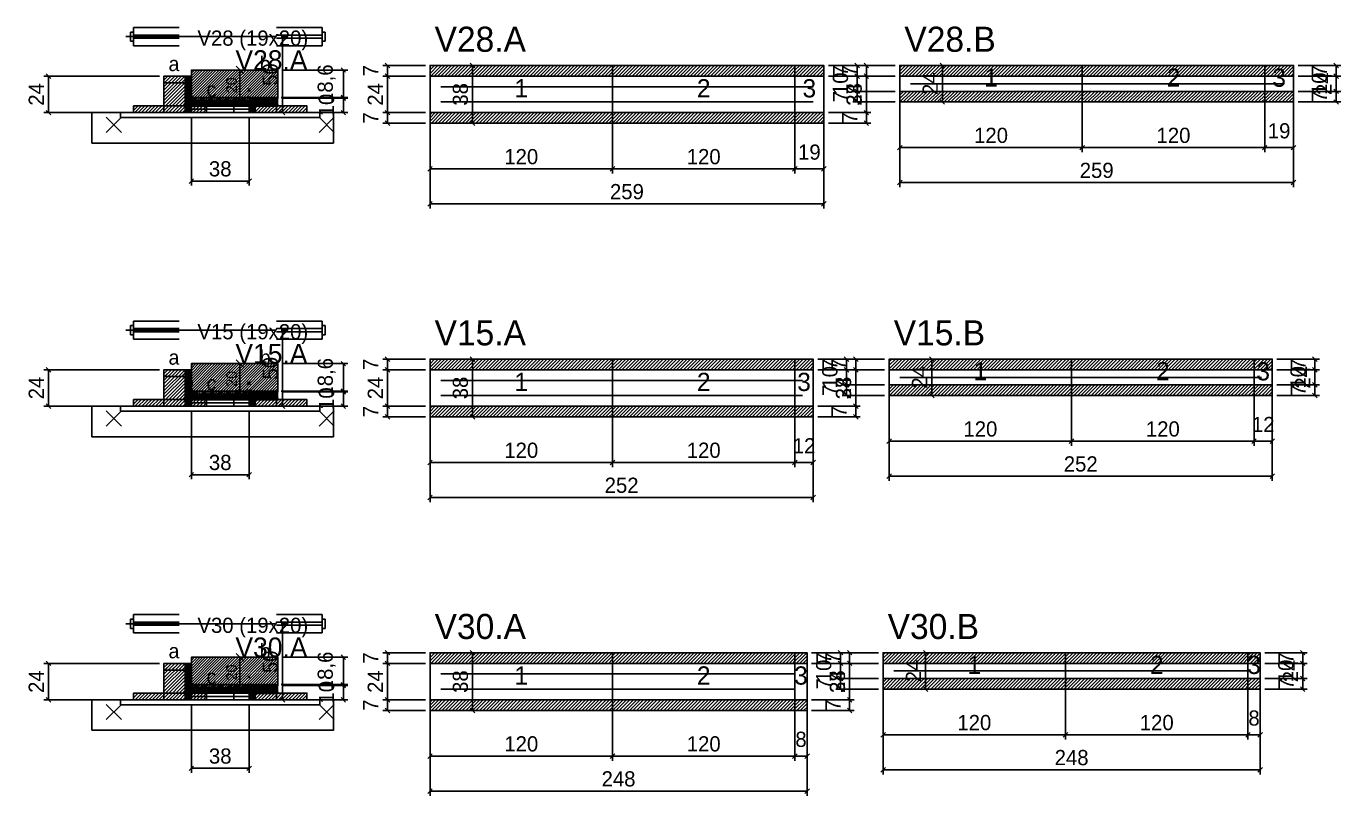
# Model space of a CAD drawing. Extents: x -9000 to 3070, y -7421 to 1250.
# Drawn here: x -69 to 796, y -5877 to -5371 of the extents above; entities that cross this region are included whole.
import ezdxf
from ezdxf.enums import TextEntityAlignment as Align

# ---------------------------------------------------------------- set-up
doc = ezdxf.new("R2010")
doc.units = 0
for name, color, linetype in [('5', 5, 'Continuous'), ('BARRA_ANCORAGEM', 126, 'Continuous'), ('barrote', 126, 'Continuous'), ('CONCRETO', 251, 'Continuous'), ('COTA', 241, 'Continuous'), ('Cota Seção (2x)', 241, 'Continuous'), ('detalhes', 7, 'Continuous'), ('Hachura', 251, 'Continuous'), ('HACHURACONCRETO', 251, 'Continuous'), ('Madeira', 126, 'Continuous'), ('NOMENCLATURA', 7, 'Continuous'), ('Painéis', 200, 'Continuous'), ('presilha', 224, 'Continuous'), ('SARR_2.2x5', 40, 'Continuous'), ('SARR_2.2x7', 40, 'Continuous'), ('SARRAFO_2_2X7', 40, 'Continuous'), ('SCO-___-LAJ', 224, 'Continuous'), ('TENSOR', 224, 'Continuous'), ('Texto Seção', 7, 'Continuous')]:
    doc.layers.add(name, color=color, linetype=linetype)
doc.dimstyles.new('PAINEL', dxfattribs={"dimtxt": 10, "dimasz": 3, "dimexe": 3, "dimexo": 3, "dimgap": 3, "dimtad": 1, "dimblk": 'OBLIQUE', "dimblk1": 'OBLIQUE', "dimcen": 2.5, "dimclrd": 4, "dimclre": 4, "dimclrt": 240, "dimazin": 3, "dimtfac": 1, "dimtmove": 0, "dimatfit": 3})
doc.dimstyles.new('SECAO2X', dxfattribs={"dimtxt": 7, "dimasz": 5, "dimexe": 3, "dimexo": 3, "dimgap": 2, "dimtad": 3, "dimblk": 'OBLIQUE', "dimblk1": 'OBLIQUE', "dimcen": 2.5, "dimclrd": 4, "dimclre": 4, "dimclrt": 1, "dimazin": 3, "dimtfac": 1, "dimtmove": 0, "dimatfit": 3})

# ---------------------------------------------------------------- blocks, each defined once
blk = doc.blocks.new('PAR_ESQ')
for p, q in [((-1, -1), (1, 1)), ((-1, 1), (1, -1))]:
    blk.add_line(p, q)
blk = doc.blocks.new('PAR_FUNDO_ESQ')
for p, q in [((-1, -1), (1, 1)), ((-1, 1), (1, -1))]:
    blk.add_line(p, q)
blk = doc.blocks.new('PAR_FUNDO_DIR')
for p, q in [((-1, -1), (1, 1)), ((-1, 1), (1, -1))]:
    blk.add_line(p, q)
blk = doc.blocks.new('par_int_esq')
for p, q in [((-1, -1), (1, 1)), ((-1, 1), (1, -1))]:
    blk.add_line(p, q)
blk = doc.blocks.new('par_int_dir')
for p, q in [((-1, -1), (1, 1)), ((-1, 1), (1, -1))]:
    blk.add_line(p, q)
blk = doc.blocks.new('_OBLIQUE')
at = {"color": 0, "linetype": 'BYBLOCK'}
blk.add_line((-0.5, -0.5), (0.5, 0.5), dxfattribs=at)

msp = doc.modelspace()

# ---------------------------------------------------------------- hatches: boundary and pattern name
at = {"layer": 'COTA'}
h = msp.add_hatch(dxfattribs=at)
h.set_pattern_fill('ANSI31', scale=0.4)
h.paths.add_polyline_path([(40, -5420), (40, -5400), (97, -5400), (97, -5418.6), (78, -5418.6), (78, -5420)])
h = msp.add_hatch(dxfattribs=at)
h.set_pattern_fill('ANSI31', scale=0.5)
h.paths.add_polyline_path([(197, -5404), (317, -5404), (317, -5397), (197, -5397)])
h = msp.add_hatch(dxfattribs=at)
h.set_pattern_fill('ANSI31', scale=0.5)
h.paths.add_polyline_path([(317, -5404), (437, -5404), (437, -5397), (317, -5397)])
h = msp.add_hatch(dxfattribs=at)
h.set_pattern_fill('ANSI31', scale=0.5)
h.paths.add_polyline_path([(437, -5404), (456, -5404), (456, -5397), (437, -5397)])
h = msp.add_hatch(dxfattribs=at)
h.set_pattern_fill('ANSI31', scale=0.5)
h.paths.add_polyline_path([(506, -5404), (626, -5404), (626, -5397), (506, -5397)])
h = msp.add_hatch(dxfattribs=at)
h.set_pattern_fill('ANSI31', scale=0.5)
h.paths.add_polyline_path([(626, -5404), (746, -5404), (746, -5397), (626, -5397)])
h = msp.add_hatch(dxfattribs=at)
h.set_pattern_fill('ANSI31', scale=0.5)
h.paths.add_polyline_path([(746, -5404), (765, -5404), (765, -5397), (746, -5397)])
h = msp.add_hatch(dxfattribs=at)
h.set_pattern_fill('ANSI31', scale=0.5)
h.paths.add_polyline_path([(506, -5421), (626, -5421), (626, -5414), (506, -5414)])
h = msp.add_hatch(dxfattribs=at)
h.set_pattern_fill('ANSI31', scale=0.5)
h.paths.add_polyline_path([(626, -5421), (746, -5421), (746, -5414), (626, -5414)])
h = msp.add_hatch(dxfattribs=at)
h.set_pattern_fill('ANSI31', scale=0.5)
h.paths.add_polyline_path([(746, -5421), (765, -5421), (765, -5414), (746, -5414)])
h = msp.add_hatch(dxfattribs=at)
h.set_pattern_fill('ANSI31', scale=0.5)
h.paths.add_polyline_path([(197, -5435), (317, -5435), (317, -5428), (197, -5428)])
h = msp.add_hatch(dxfattribs=at)
h.set_pattern_fill('ANSI31', scale=0.5)
h.paths.add_polyline_path([(317, -5435), (437, -5435), (437, -5428), (317, -5428)])
h = msp.add_hatch(dxfattribs=at)
h.set_pattern_fill('ANSI31', scale=0.5)
h.paths.add_polyline_path([(437, -5435), (456, -5435), (456, -5428), (437, -5428)])
h = msp.add_hatch(dxfattribs=at)
h.set_pattern_fill('ANSI31', scale=0.4)
h.paths.add_polyline_path([(40, -5613), (40, -5593), (97, -5593), (97, -5611.6), (78, -5611.6), (78, -5613)])
h = msp.add_hatch(dxfattribs=at)
h.set_pattern_fill('ANSI31', scale=0.5)
h.paths.add_polyline_path([(197, -5597), (317, -5597), (317, -5590), (197, -5590)])
h = msp.add_hatch(dxfattribs=at)
h.set_pattern_fill('ANSI31', scale=0.5)
h.paths.add_polyline_path([(317, -5597), (437, -5597), (437, -5590), (317, -5590)])
h = msp.add_hatch(dxfattribs=at)
h.set_pattern_fill('ANSI31', scale=0.5)
h.paths.add_polyline_path([(437, -5597), (449, -5597), (449, -5590), (437, -5590)])
h = msp.add_hatch(dxfattribs=at)
h.set_pattern_fill('ANSI31', scale=0.5)
h.paths.add_polyline_path([(499, -5597), (619, -5597), (619, -5590), (499, -5590)])
h = msp.add_hatch(dxfattribs=at)
h.set_pattern_fill('ANSI31', scale=0.5)
h.paths.add_polyline_path([(619, -5597), (739, -5597), (739, -5590), (619, -5590)])
h = msp.add_hatch(dxfattribs=at)
h.set_pattern_fill('ANSI31', scale=0.5)
h.paths.add_polyline_path([(739, -5597), (751, -5597), (751, -5590), (739, -5590)])
h = msp.add_hatch(dxfattribs=at)
h.set_pattern_fill('ANSI31', scale=0.5)
h.paths.add_polyline_path([(499, -5614), (619, -5614), (619, -5607), (499, -5607)])
h = msp.add_hatch(dxfattribs=at)
h.set_pattern_fill('ANSI31', scale=0.5)
h.paths.add_polyline_path([(619, -5614), (739, -5614), (739, -5607), (619, -5607)])
h = msp.add_hatch(dxfattribs=at)
h.set_pattern_fill('ANSI31', scale=0.5)
h.paths.add_polyline_path([(739, -5614), (751, -5614), (751, -5607), (739, -5607)])
h = msp.add_hatch(dxfattribs=at)
h.set_pattern_fill('ANSI31', scale=0.5)
h.paths.add_polyline_path([(197, -5628), (317, -5628), (317, -5621), (197, -5621)])
h = msp.add_hatch(dxfattribs=at)
h.set_pattern_fill('ANSI31', scale=0.5)
h.paths.add_polyline_path([(317, -5628), (437, -5628), (437, -5621), (317, -5621)])
h = msp.add_hatch(dxfattribs=at)
h.set_pattern_fill('ANSI31', scale=0.5)
h.paths.add_polyline_path([(437, -5628), (449, -5628), (449, -5621), (437, -5621)])
h = msp.add_hatch(dxfattribs=at)
h.set_pattern_fill('ANSI31', scale=0.5)
h.paths.add_polyline_path([(197, -5790), (317, -5790), (317, -5783), (197, -5783)])
h = msp.add_hatch(dxfattribs=at)
h.set_pattern_fill('ANSI31', scale=0.5)
h.paths.add_polyline_path([(317, -5790), (437, -5790), (437, -5783), (317, -5783)])
h = msp.add_hatch(dxfattribs=at)
h.set_pattern_fill('ANSI31', scale=0.5)
h.paths.add_polyline_path([(437, -5790), (445, -5790), (445, -5783), (437, -5783)])
h = msp.add_hatch(dxfattribs=at)
h.set_pattern_fill('ANSI31', scale=0.5)
h.paths.add_polyline_path([(495, -5790), (615, -5790), (615, -5783), (495, -5783)])
h = msp.add_hatch(dxfattribs=at)
h.set_pattern_fill('ANSI31', scale=0.5)
h.paths.add_polyline_path([(615, -5790), (735, -5790), (735, -5783), (615, -5783)])
h = msp.add_hatch(dxfattribs=at)
h.set_pattern_fill('ANSI31', scale=0.5)
h.paths.add_polyline_path([(735, -5790), (743, -5790), (743, -5783), (735, -5783)])
h = msp.add_hatch(dxfattribs=at)
h.set_pattern_fill('ANSI31', scale=0.4)
h.paths.add_polyline_path([(40, -5806), (40, -5786), (97, -5786), (97, -5804.6), (78, -5804.6), (78, -5806)])
h = msp.add_hatch(dxfattribs=at)
h.set_pattern_fill('ANSI31', scale=0.5)
h.paths.add_polyline_path([(495, -5807), (615, -5807), (615, -5800), (495, -5800)])
h = msp.add_hatch(dxfattribs=at)
h.set_pattern_fill('ANSI31', scale=0.5)
h.paths.add_polyline_path([(615, -5807), (735, -5807), (735, -5800), (615, -5800)])
h = msp.add_hatch(dxfattribs=at)
h.set_pattern_fill('ANSI31', scale=0.5)
h.paths.add_polyline_path([(735, -5807), (743, -5807), (743, -5800), (735, -5800)])
h = msp.add_hatch(dxfattribs=at)
h.set_pattern_fill('ANSI31', scale=0.5)
h.paths.add_polyline_path([(197, -5821), (317, -5821), (317, -5814), (197, -5814)])
h = msp.add_hatch(dxfattribs=at)
h.set_pattern_fill('ANSI31', scale=0.5)
h.paths.add_polyline_path([(317, -5821), (437, -5821), (437, -5814), (317, -5814)])
h = msp.add_hatch(dxfattribs=at)
h.set_pattern_fill('ANSI31', scale=0.5)
h.paths.add_polyline_path([(437, -5821), (445, -5821), (445, -5814), (437, -5814)])
at = {"layer": 'Hachura'}
h = msp.add_hatch(dxfattribs=at)
h.set_pattern_fill('ANSI31', scale=0.5)
h.paths.add_polyline_path([(22, -5428), (36, -5428), (36, -5404), (22, -5404)])
h = msp.add_hatch(dxfattribs=at)
h.set_pattern_fill('ANSI31', scale=0.5)
h.paths.add_polyline_path([(22, -5408.4), (36, -5408.4), (36, -5404), (22, -5404)])
h = msp.add_hatch(dxfattribs=at)
h.set_pattern_fill('SOLID')
h.paths.add_polyline_path([(36, -5428), (40, -5428), (40, -5404), (36, -5404)])
h = msp.add_hatch(dxfattribs=at)
h.set_pattern_fill('SOLID')
h.paths.add_polyline_path([(40, -5423.6), (78, -5423.6), (78, -5420), (40, -5420)])
h = msp.add_hatch(dxfattribs=at)
h.set_pattern_fill('SOLID')
h.paths.add_polyline_path([(78, -5428), (82, -5428), (82, -5418), (78, -5418)])
h = msp.add_hatch(dxfattribs=at)
h.set_pattern_fill('SOLID')
h.paths.add_polyline_path([(78, -5418), (97, -5418), (97, -5424), (78, -5424)])
h = msp.add_hatch(dxfattribs=at)
h.set_pattern_fill('ANSI31', scale=0.5)
h.paths.add_polyline_path([(82, -5428), (96, -5428), (96, -5418), (82, -5418)])
h = msp.add_hatch(dxfattribs=at)
h.set_pattern_fill('ANSI31', scale=0.5)
h.paths.add_polyline_path([(82, -5422.4), (96, -5422.4), (96, -5418), (82, -5418)])
h = msp.add_hatch(dxfattribs=at)
h.set_pattern_fill('ANSI31', scale=0.5)
h.paths.add_polyline_path([(2, -5428), (22, -5428), (22, -5423.6), (2, -5423.6)])
h = msp.add_hatch(dxfattribs=at)
h.set_pattern_fill('ANSI31', scale=0.5)
h.paths.add_polyline_path([(40, -5428), (50, -5428), (50, -5423.6), (40, -5423.6)])
h = msp.add_hatch(dxfattribs=at)
h.set_pattern_fill('ANSI31', scale=0.5)
h.paths.add_polyline_path([(96, -5428), (116, -5428), (116, -5423.6), (96, -5423.6)])
h = msp.add_hatch(dxfattribs=at)
h.set_pattern_fill('ANSI31', scale=0.5)
h.paths.add_polyline_path([(22, -5621), (36, -5621), (36, -5597), (22, -5597)])
h = msp.add_hatch(dxfattribs=at)
h.set_pattern_fill('ANSI31', scale=0.5)
h.paths.add_polyline_path([(22, -5601.4), (36, -5601.4), (36, -5597), (22, -5597)])
h = msp.add_hatch(dxfattribs=at)
h.set_pattern_fill('SOLID')
h.paths.add_polyline_path([(36, -5621), (40, -5621), (40, -5597), (36, -5597)])
h = msp.add_hatch(dxfattribs=at)
h.set_pattern_fill('SOLID')
h.paths.add_polyline_path([(78, -5621), (82, -5621), (82, -5611), (78, -5611)])
h = msp.add_hatch(dxfattribs=at)
h.set_pattern_fill('SOLID')
h.paths.add_polyline_path([(78, -5611), (97, -5611), (97, -5617), (78, -5617)])
h = msp.add_hatch(dxfattribs=at)
h.set_pattern_fill('ANSI31', scale=0.5)
h.paths.add_polyline_path([(82, -5621), (96, -5621), (96, -5611), (82, -5611)])
h = msp.add_hatch(dxfattribs=at)
h.set_pattern_fill('ANSI31', scale=0.5)
h.paths.add_polyline_path([(82, -5615.4), (96, -5615.4), (96, -5611), (82, -5611)])
h = msp.add_hatch(dxfattribs=at)
h.set_pattern_fill('ANSI31', scale=0.5)
h.paths.add_polyline_path([(2, -5621), (22, -5621), (22, -5616.6), (2, -5616.6)])
h = msp.add_hatch(dxfattribs=at)
h.set_pattern_fill('SOLID')
h.paths.add_polyline_path([(40, -5616.6), (78, -5616.6), (78, -5613), (40, -5613)])
h = msp.add_hatch(dxfattribs=at)
h.set_pattern_fill('ANSI31', scale=0.5)
h.paths.add_polyline_path([(40, -5621), (50, -5621), (50, -5616.6), (40, -5616.6)])
h = msp.add_hatch(dxfattribs=at)
h.set_pattern_fill('ANSI31', scale=0.5)
h.paths.add_polyline_path([(96, -5621), (116, -5621), (116, -5616.6), (96, -5616.6)])
h = msp.add_hatch(dxfattribs=at)
h.set_pattern_fill('ANSI31', scale=0.5)
h.paths.add_polyline_path([(22, -5814), (36, -5814), (36, -5790), (22, -5790)])
h = msp.add_hatch(dxfattribs=at)
h.set_pattern_fill('ANSI31', scale=0.5)
h.paths.add_polyline_path([(22, -5794.4), (36, -5794.4), (36, -5790), (22, -5790)])
h = msp.add_hatch(dxfattribs=at)
h.set_pattern_fill('SOLID')
h.paths.add_polyline_path([(36, -5814), (40, -5814), (40, -5790), (36, -5790)])
h = msp.add_hatch(dxfattribs=at)
h.set_pattern_fill('ANSI31', scale=0.5)
h.paths.add_polyline_path([(2, -5814), (22, -5814), (22, -5809.6), (2, -5809.6)])
h = msp.add_hatch(dxfattribs=at)
h.set_pattern_fill('SOLID')
h.paths.add_polyline_path([(40, -5809.6), (78, -5809.6), (78, -5806), (40, -5806)])
h = msp.add_hatch(dxfattribs=at)
h.set_pattern_fill('ANSI31', scale=0.5)
h.paths.add_polyline_path([(40, -5814), (50, -5814), (50, -5809.6), (40, -5809.6)])
h = msp.add_hatch(dxfattribs=at)
h.set_pattern_fill('SOLID')
h.paths.add_polyline_path([(78, -5814), (82, -5814), (82, -5804), (78, -5804)])
h = msp.add_hatch(dxfattribs=at)
h.set_pattern_fill('SOLID')
h.paths.add_polyline_path([(78, -5804), (97, -5804), (97, -5810), (78, -5810)])
h = msp.add_hatch(dxfattribs=at)
h.set_pattern_fill('ANSI31', scale=0.5)
h.paths.add_polyline_path([(82, -5814), (96, -5814), (96, -5804), (82, -5804)])
h = msp.add_hatch(dxfattribs=at)
h.set_pattern_fill('ANSI31', scale=0.5)
h.paths.add_polyline_path([(82, -5808.4), (96, -5808.4), (96, -5804), (82, -5804)])
h = msp.add_hatch(dxfattribs=at)
h.set_pattern_fill('ANSI31', scale=0.5)
h.paths.add_polyline_path([(96, -5814), (116, -5814), (116, -5809.6), (96, -5809.6)])
at = {"layer": 'HACHURACONCRETO'}
h = msp.add_hatch(dxfattribs=at)
h.set_pattern_fill('ANSI31', scale=0.3)
h.paths.add_polyline_path([(40, -5423.6), (78, -5423.6), (78, -5418), (40, -5418)])
h = msp.add_hatch(dxfattribs=at)
h.set_pattern_fill('ANSI31', scale=0.3)
h.paths.add_polyline_path([(40, -5616.6), (78, -5616.6), (78, -5611), (40, -5611)])
h = msp.add_hatch(dxfattribs=at)
h.set_pattern_fill('ANSI31', scale=0.3)
h.paths.add_polyline_path([(40, -5809.6), (78, -5809.6), (78, -5804), (40, -5804)])

# ---------------------------------------------------------------- linework, layer by layer
for p, q in [((0, -5375), (0, -5381)), ((2, -5375), (0, -5375)), ((2, -5372), (32, -5372)), ((2, -5372), (2, -5384)), ((2, -5377), (32, -5377)), ((96, -5372), (126, -5372)), ((96, -5377), (126, -5377)), ((126, -5372), (126, -5384)), ((126, -5375), (128, -5375)), ((128, -5375), (128, -5381)), ((2, -5381), (0, -5381)), ((2, -5379), (32, -5379)), ((2, -5384), (32, -5384)), ((96, -5379), (126, -5379)), ((96, -5384), (126, -5384)), ((126, -5381), (128, -5381)), ((2, -5565), (32, -5565)), ((2, -5565), (2, -5577)), ((96, -5565), (126, -5565)), ((126, -5565), (126, -5577)), ((0, -5568), (0, -5574)), ((2, -5568), (0, -5568)), ((2, -5574), (0, -5574)), ((2, -5570), (32, -5570)), ((2, -5572), (32, -5572)), ((96, -5570), (126, -5570)), ((96, -5572), (126, -5572)), ((126, -5568), (128, -5568)), ((126, -5574), (128, -5574)), ((128, -5568), (128, -5574)), ((2, -5577), (32, -5577)), ((96, -5577), (126, -5577)), ((0, -5761), (0, -5767)), ((2, -5761), (0, -5761)), ((2, -5758), (32, -5758)), ((2, -5758), (2, -5770)), ((2, -5763), (32, -5763)), ((2, -5765), (32, -5765)), ((96, -5758), (126, -5758)), ((96, -5763), (126, -5763)), ((96, -5765), (126, -5765)), ((126, -5758), (126, -5770)), ((126, -5761), (128, -5761)), ((128, -5761), (128, -5767)), ((2, -5767), (0, -5767)), ((2, -5770), (32, -5770)), ((96, -5770), (126, -5770)), ((126, -5767), (128, -5767))]:
    msp.add_line(p, q)
at = {"layer": 'BARRA_ANCORAGEM'}
for p, q in [((40, -5420.3), (78, -5420.3)), ((40, -5422.3), (40, -5420.3)), ((78, -5422.3), (78, -5420.3)), ((40, -5422.3), (78, -5422.3)), ((40, -5423.7), (78, -5423.7)), ((40, -5425.7), (40, -5423.7)), ((40, -5425.7), (78, -5425.7)), ((78, -5425.7), (78, -5423.7)), ((40, -5613.3), (78, -5613.3)), ((40, -5615.3), (40, -5613.3)), ((40, -5615.3), (78, -5615.3)), ((40, -5616.7), (78, -5616.7)), ((40, -5618.7), (40, -5616.7)), ((40, -5618.7), (78, -5618.7)), ((78, -5615.3), (78, -5613.3)), ((78, -5618.7), (78, -5616.7)), ((40, -5806.3), (78, -5806.3)), ((40, -5808.3), (40, -5806.3)), ((40, -5808.3), (78, -5808.3)), ((40, -5809.7), (78, -5809.7)), ((40, -5811.7), (40, -5809.7)), ((78, -5808.3), (78, -5806.3)), ((78, -5811.7), (78, -5809.7)), ((40, -5811.7), (78, -5811.7))]:
    msp.add_line(p, q, dxfattribs=at)
at = {"layer": 'barrote'}
for points in [[(-25.5, -5448), (133.5, -5448), (133.5, -5428), (-25.5, -5428)], [(-25.5, -5641), (133.5, -5641), (133.5, -5621), (-25.5, -5621)], [(-25.5, -5834), (133.5, -5834), (133.5, -5814), (-25.5, -5814)]]:
    msp.add_lwpolyline(points, close=True, dxfattribs=at)
at = {"layer": 'CONCRETO'}
for points in [[(40, -5420), (40, -5400), (97, -5400), (97, -5418.6), (78, -5418.6), (78, -5420)], [(40, -5613), (40, -5593), (97, -5593), (97, -5611.6), (78, -5611.6), (78, -5613)], [(40, -5806), (40, -5786), (97, -5786), (97, -5804.6), (78, -5804.6), (78, -5806)]]:
    msp.add_lwpolyline(points, close=True, dxfattribs=at)
at = {"layer": 'HACHURACONCRETO'}
for points in [[(40, -5423.6), (78, -5423.6), (78, -5418), (40, -5418)], [(40, -5616.6), (78, -5616.6), (78, -5611), (40, -5611)], [(40, -5809.6), (78, -5809.6), (78, -5804), (40, -5804)]]:
    msp.add_lwpolyline(points, close=True, dxfattribs=at)
at = {"layer": 'Madeira'}
for points in [[(22, -5428), (36, -5428), (36, -5404), (22, -5404)], [(22, -5408.4), (36, -5408.4), (36, -5404), (22, -5404)], [(82, -5428), (96, -5428), (96, -5418), (82, -5418)], [(82, -5422.4), (96, -5422.4), (96, -5418), (82, -5418)], [(2, -5428), (22, -5428), (22, -5423.6), (2, -5423.6)], [(22, -5428), (36, -5428), (36, -5423.6), (22, -5423.6)], [(40, -5428), (50, -5428), (50, -5423.6), (40, -5423.6)], [(68, -5428), (78, -5428), (78, -5423.6), (68, -5423.6)], [(96, -5428), (116, -5428), (116, -5423.6), (96, -5423.6)], [(22, -5621), (36, -5621), (36, -5597), (22, -5597)], [(22, -5601.4), (36, -5601.4), (36, -5597), (22, -5597)], [(82, -5621), (96, -5621), (96, -5611), (82, -5611)], [(82, -5615.4), (96, -5615.4), (96, -5611), (82, -5611)], [(2, -5621), (22, -5621), (22, -5616.6), (2, -5616.6)], [(22, -5621), (36, -5621), (36, -5616.6), (22, -5616.6)], [(40, -5621), (50, -5621), (50, -5616.6), (40, -5616.6)], [(68, -5621), (78, -5621), (78, -5616.6), (68, -5616.6)], [(96, -5621), (116, -5621), (116, -5616.6), (96, -5616.6)], [(22, -5814), (36, -5814), (36, -5790), (22, -5790)], [(22, -5794.4), (36, -5794.4), (36, -5790), (22, -5790)], [(2, -5814), (22, -5814), (22, -5809.6), (2, -5809.6)], [(22, -5814), (36, -5814), (36, -5809.6), (22, -5809.6)], [(40, -5814), (50, -5814), (50, -5809.6), (40, -5809.6)], [(68, -5814), (78, -5814), (78, -5809.6), (68, -5809.6)], [(82, -5814), (96, -5814), (96, -5804), (82, -5804)], [(82, -5808.4), (96, -5808.4), (96, -5804), (82, -5804)], [(96, -5814), (116, -5814), (116, -5809.6), (96, -5809.6)]]:
    msp.add_lwpolyline(points, close=True, dxfattribs=at)
at = {"layer": 'Painéis'}
for p, q in [((197, -5404), (317, -5404)), ((197, -5428), (197, -5404)), ((317, -5428), (317, -5404)), ((317, -5428), (317, -5404)), ((317, -5404), (437, -5404)), ((317, -5428), (317, -5404)), ((437, -5428), (437, -5404)), ((437, -5428), (437, -5404)), ((437, -5404), (456, -5404)), ((437, -5428), (437, -5404)), ((456, -5428), (456, -5404)), ((506, -5404), (626, -5404)), ((506, -5414), (506, -5404)), ((626, -5414), (626, -5404)), ((626, -5414), (626, -5404)), ((626, -5404), (746, -5404)), ((626, -5414), (626, -5404)), ((746, -5414), (746, -5404)), ((746, -5414), (746, -5404)), ((746, -5404), (765, -5404)), ((746, -5414), (746, -5404)), ((765, -5414), (765, -5404)), ((506, -5414), (626, -5414)), ((626, -5414), (746, -5414)), ((746, -5414), (765, -5414)), ((197, -5428), (317, -5428)), ((317, -5428), (437, -5428)), ((437, -5428), (456, -5428)), ((197, -5597), (317, -5597)), ((197, -5621), (197, -5597)), ((317, -5621), (317, -5597)), ((317, -5621), (317, -5597)), ((317, -5597), (437, -5597)), ((317, -5621), (317, -5597)), ((437, -5621), (437, -5597)), ((437, -5621), (437, -5597)), ((437, -5597), (449, -5597)), ((437, -5621), (437, -5597)), ((449, -5621), (449, -5597)), ((499, -5597), (619, -5597)), ((499, -5607), (499, -5597)), ((619, -5607), (619, -5597)), ((619, -5607), (619, -5597)), ((619, -5597), (739, -5597)), ((619, -5607), (619, -5597)), ((739, -5607), (739, -5597)), ((739, -5607), (739, -5597)), ((739, -5597), (751, -5597)), ((739, -5607), (739, -5597)), ((751, -5607), (751, -5597)), ((499, -5607), (619, -5607)), ((619, -5607), (739, -5607)), ((739, -5607), (751, -5607)), ((197, -5621), (317, -5621)), ((317, -5621), (437, -5621)), ((437, -5621), (449, -5621)), ((197, -5790), (317, -5790)), ((197, -5814), (197, -5790)), ((317, -5814), (317, -5790)), ((317, -5814), (317, -5790)), ((317, -5790), (437, -5790)), ((317, -5814), (317, -5790)), ((437, -5814), (437, -5790)), ((437, -5814), (437, -5790)), ((437, -5790), (445, -5790)), ((437, -5814), (437, -5790)), ((445, -5814), (445, -5790)), ((495, -5790), (615, -5790)), ((495, -5800), (495, -5790)), ((615, -5800), (615, -5790)), ((615, -5800), (615, -5790)), ((615, -5790), (735, -5790)), ((615, -5800), (615, -5790)), ((735, -5800), (735, -5790)), ((735, -5800), (735, -5790)), ((735, -5790), (743, -5790)), ((735, -5800), (735, -5790)), ((743, -5800), (743, -5790)), ((495, -5800), (615, -5800)), ((615, -5800), (735, -5800)), ((735, -5800), (743, -5800)), ((197, -5814), (317, -5814)), ((317, -5814), (437, -5814)), ((437, -5814), (445, -5814))]:
    msp.add_line(p, q, dxfattribs=at)
for points in [[(36, -5428), (40, -5428), (40, -5404), (36, -5404)], [(40, -5423.6), (78, -5423.6), (78, -5420), (40, -5420)], [(78, -5428), (82, -5428), (82, -5418), (78, -5418)], [(78, -5418), (97, -5418), (97, -5418.6), (78, -5418.6)], [(36, -5621), (40, -5621), (40, -5597), (36, -5597)], [(78, -5621), (82, -5621), (82, -5611), (78, -5611)], [(78, -5611), (97, -5611), (97, -5611.6), (78, -5611.6)], [(40, -5616.6), (78, -5616.6), (78, -5613), (40, -5613)], [(36, -5814), (40, -5814), (40, -5790), (36, -5790)], [(40, -5809.6), (78, -5809.6), (78, -5806), (40, -5806)], [(78, -5814), (82, -5814), (82, -5804), (78, -5804)], [(78, -5804), (97, -5804), (97, -5804.6), (78, -5804.6)]]:
    msp.add_lwpolyline(points, close=True, dxfattribs=at)
at = {"layer": 'presilha'}
for p, q in [((-16, -5441), (-6, -5431)), ((-16, -5431), (-6, -5441)), ((124, -5441), (134, -5431)), ((124, -5431), (134, -5441)), ((-16, -5634), (-6, -5624)), ((-16, -5624), (-6, -5634)), ((124, -5634), (134, -5624)), ((124, -5624), (134, -5634)), ((-16, -5827), (-6, -5817)), ((-16, -5817), (-6, -5827)), ((124, -5827), (134, -5817)), ((124, -5817), (134, -5827))]:
    msp.add_line(p, q, dxfattribs=at)
at = {"layer": 'SARR_2.2x5'}
for points in [[(513, -5409), (626, -5409)], [(513, -5409), (626, -5409)], [(626, -5409), (746, -5409)], [(626, -5409), (746, -5409)], [(746, -5409), (758, -5409)], [(746, -5409), (758, -5409)], [(506, -5602), (619, -5602)], [(506, -5602), (619, -5602)], [(619, -5602), (739, -5602)], [(619, -5602), (739, -5602)], [(739, -5602), (744, -5602)], [(739, -5602), (744, -5602)], [(502, -5795), (615, -5795)], [(502, -5795), (615, -5795)], [(615, -5795), (735, -5795)], [(615, -5795), (735, -5795)]]:
    msp.add_lwpolyline(points, dxfattribs=at)
at = {"layer": 'SARR_2.2x7'}
for points in [[(204, -5411), (317, -5411)], [(204, -5411), (317, -5411)], [(317, -5411), (437, -5411)], [(317, -5411), (437, -5411)], [(437, -5411), (449, -5411)], [(437, -5411), (449, -5411)], [(204, -5421), (317, -5421)], [(204, -5421), (317, -5421)], [(317, -5421), (437, -5421)], [(317, -5421), (437, -5421)], [(437, -5421), (449, -5421)], [(437, -5421), (449, -5421)], [(204, -5604), (317, -5604)], [(204, -5604), (317, -5604)], [(317, -5604), (437, -5604)], [(317, -5604), (437, -5604)], [(437, -5604), (442, -5604)], [(437, -5604), (442, -5604)], [(204, -5614), (317, -5614)], [(204, -5614), (317, -5614)], [(317, -5614), (437, -5614)], [(317, -5614), (437, -5614)], [(437, -5614), (442, -5614)], [(437, -5614), (442, -5614)], [(204, -5797), (317, -5797)], [(204, -5797), (317, -5797)], [(317, -5797), (437, -5797)], [(317, -5797), (437, -5797)], [(204, -5807), (317, -5807)], [(204, -5807), (317, -5807)], [(317, -5807), (437, -5807)], [(317, -5807), (437, -5807)]]:
    msp.add_lwpolyline(points, dxfattribs=at)
at = {"layer": 'SARRAFO_2_2X7'}
for p, q in [((36, -5413.2), (36, -5408.8)), ((36, -5408.8), (40, -5408.8)), ((40, -5413.2), (40, -5408.8)), ((36, -5413.2), (40, -5413.2)), ((36, -5423.2), (36, -5418.8)), ((36, -5418.8), (40, -5418.8)), ((40, -5423.2), (40, -5418.8)), ((78, -5425.2), (78, -5420.8)), ((78, -5420.8), (82, -5420.8)), ((82, -5425.2), (82, -5420.8)), ((36, -5423.2), (40, -5423.2)), ((78, -5425.2), (82, -5425.2)), ((36, -5606.2), (36, -5601.8)), ((36, -5601.8), (40, -5601.8)), ((40, -5606.2), (40, -5601.8)), ((36, -5606.2), (40, -5606.2)), ((36, -5616.2), (36, -5611.8)), ((36, -5611.8), (40, -5611.8)), ((36, -5616.2), (40, -5616.2)), ((40, -5616.2), (40, -5611.8)), ((78, -5618.2), (78, -5613.8)), ((78, -5613.8), (82, -5613.8)), ((78, -5618.2), (82, -5618.2)), ((82, -5618.2), (82, -5613.8)), ((36, -5799.2), (36, -5794.8)), ((36, -5794.8), (40, -5794.8)), ((36, -5799.2), (40, -5799.2)), ((40, -5799.2), (40, -5794.8)), ((36, -5809.2), (36, -5804.8)), ((36, -5804.8), (40, -5804.8)), ((36, -5809.2), (40, -5809.2)), ((40, -5809.2), (40, -5804.8)), ((78, -5811.2), (78, -5806.8)), ((78, -5806.8), (82, -5806.8)), ((82, -5811.2), (82, -5806.8)), ((78, -5811.2), (82, -5811.2))]:
    msp.add_line(p, q, dxfattribs=at)
at = {"layer": 'SCO-___-LAJ'}
for points in [[(197, -5404), (317, -5404), (317, -5397), (197, -5397)], [(317, -5404), (437, -5404), (437, -5397), (317, -5397)], [(437, -5404), (456, -5404), (456, -5397), (437, -5397)], [(506, -5404), (626, -5404), (626, -5397), (506, -5397)], [(626, -5404), (746, -5404), (746, -5397), (626, -5397)], [(746, -5404), (765, -5404), (765, -5397), (746, -5397)], [(506, -5421), (626, -5421), (626, -5414), (506, -5414)], [(626, -5421), (746, -5421), (746, -5414), (626, -5414)], [(746, -5421), (765, -5421), (765, -5414), (746, -5414)], [(-6.5, -5431.2), (124.5, -5431.2), (124.5, -5428), (-6.5, -5428)], [(197, -5435), (317, -5435), (317, -5428), (197, -5428)], [(317, -5435), (437, -5435), (437, -5428), (317, -5428)], [(437, -5435), (456, -5435), (456, -5428), (437, -5428)], [(197, -5597), (317, -5597), (317, -5590), (197, -5590)], [(317, -5597), (437, -5597), (437, -5590), (317, -5590)], [(437, -5597), (449, -5597), (449, -5590), (437, -5590)], [(499, -5597), (619, -5597), (619, -5590), (499, -5590)], [(619, -5597), (739, -5597), (739, -5590), (619, -5590)], [(739, -5597), (751, -5597), (751, -5590), (739, -5590)], [(499, -5614), (619, -5614), (619, -5607), (499, -5607)], [(619, -5614), (739, -5614), (739, -5607), (619, -5607)], [(739, -5614), (751, -5614), (751, -5607), (739, -5607)], [(-6.5, -5624.2), (124.5, -5624.2), (124.5, -5621), (-6.5, -5621)], [(197, -5628), (317, -5628), (317, -5621), (197, -5621)], [(317, -5628), (437, -5628), (437, -5621), (317, -5621)], [(437, -5628), (449, -5628), (449, -5621), (437, -5621)], [(197, -5790), (317, -5790), (317, -5783), (197, -5783)], [(317, -5790), (437, -5790), (437, -5783), (317, -5783)], [(437, -5790), (445, -5790), (445, -5783), (437, -5783)], [(495, -5790), (615, -5790), (615, -5783), (495, -5783)], [(615, -5790), (735, -5790), (735, -5783), (615, -5783)], [(735, -5790), (743, -5790), (743, -5783), (735, -5783)], [(495, -5807), (615, -5807), (615, -5800), (495, -5800)], [(615, -5807), (735, -5807), (735, -5800), (615, -5800)], [(735, -5807), (743, -5807), (743, -5800), (735, -5800)], [(-6.5, -5817.2), (124.5, -5817.2), (124.5, -5814), (-6.5, -5814)], [(197, -5821), (317, -5821), (317, -5814), (197, -5814)], [(317, -5821), (437, -5821), (437, -5814), (317, -5814)], [(437, -5821), (445, -5821), (445, -5814), (437, -5814)]]:
    msp.add_lwpolyline(points, close=True, dxfattribs=at)
at = {"layer": 'TENSOR'}
for p, q in [((-3, -5378), (95, -5378)), ((-3, -5571), (95, -5571)), ((-3, -5764), (95, -5764))]:
    msp.add_line(p, q, dxfattribs=at)

# ---------------------------------------------------------------- block references
at = {"layer": 'Painéis'}
for name, p in [('par_int_esq', (40, -5413)), ('par_int_dir', (78, -5413)), ('PAR_FUNDO_ESQ', (40, -5418)), ('PAR_FUNDO_DIR', (78, -5418)), ('PAR_ESQ', (36, -5423)), ('par_int_esq', (40, -5606)), ('PAR_FUNDO_ESQ', (40, -5611)), ('par_int_dir', (78, -5606)), ('PAR_FUNDO_DIR', (78, -5611)), ('PAR_ESQ', (36, -5616)), ('par_int_esq', (40, -5799)), ('par_int_dir', (78, -5799)), ('PAR_ESQ', (36, -5809)), ('PAR_FUNDO_ESQ', (40, -5804)), ('PAR_FUNDO_DIR', (78, -5804))]:
    msp.add_blockref(name, p, dxfattribs=at)

# ---------------------------------------------------------------- texts
at = {"layer": '5'}
for s, p in [('1', (566, -5405)), ('2', (686, -5405)), ('3', (755.5, -5405)), ('1', (257, -5412)), ('2', (377, -5412)), ('3', (446.5, -5412)), ('1', (559, -5598)), ('2', (679, -5598)), ('3', (745, -5598)), ('1', (257, -5605)), ('2', (377, -5605)), ('3', (443, -5605)), ('1', (257, -5798)), ('2', (377, -5798)), ('3', (441, -5798)), ('1', (555, -5791)), ('2', (675, -5791)), ('3', (739, -5791))]:
    msp.add_text(s, height=12, dxfattribs=at).set_placement(p, align=Align.MIDDLE_CENTER)
at = {"layer": 'detalhes'}
for s, p in [('a', (25, -5400.7)), ('b', (85, -5400.7)), ('c', (50, -5417.5)), ('b', (85, -5593.7)), ('a', (25, -5593.7)), ('c', (50, -5610.5)), ('a', (25, -5786.7)), ('b', (85, -5786.7)), ('c', (50, -5803.5))]:
    msp.add_text(s, height=9.6, dxfattribs=at).set_placement(p)
at = {"layer": 'NOMENCLATURA'}
for s, p in [('V28.A', (200, -5388)), ('V28.B', (509, -5388)), ('V15.A', (200, -5581)), ('V15.B', (502, -5581)), ('V30.A', (200, -5774)), ('V30.B', (498, -5774))]:
    msp.add_text(s, height=16.5, dxfattribs=at).set_placement(p)
at = {"layer": 'Texto Seção'}
for s, height, p in [('V28 (19x20)', 10, (44, -5384)), ('V28.A', 13, (69, -5400)), ('V15 (19x20)', 10, (44, -5577)), ('V15.A', 13, (69, -5593)), ('V30 (19x20)', 10, (44, -5770)), ('V30.A', 13, (69, -5786))]:
    msp.add_text(s, height=height, dxfattribs=at).set_placement(p)

# ---------------------------------------------------------------- dimensions: what is measured, and where the dimension line sits
at = {"layer": 'COTA'}
for base, p1, p2 in [((100, -5428), (96, -5428), (96, -5378)), ((-54, -5428), (2, -5428), (22, -5404)), ((140, -5418.6), (97, -5418.6), (97, -5400)), ((169, -5404), (197, -5404), (197, -5397)), ((169, -5428), (197, -5428), (197, -5404)), ((225, -5435), (197, -5435), (197, -5397)), ((484, -5435), (456, -5435), (456, -5397)), ((484, -5404), (456, -5404), (456, -5397)), ((484, -5428), (456, -5428), (456, -5404)), ((478, -5404), (506, -5404), (506, -5397)), ((478, -5414), (506, -5414), (506, -5404)), ((534, -5421), (506, -5421), (506, -5397)), ((793, -5421), (765, -5421), (765, -5397)), ((793, -5404), (765, -5404), (765, -5397)), ((793, -5414), (765, -5414), (765, -5404)), ((140, -5428), (96, -5428), (96, -5418)), ((478, -5421), (506, -5421), (506, -5414)), ((793, -5421), (765, -5421), (765, -5414)), ((169, -5435), (197, -5435), (197, -5428)), ((484, -5435), (456, -5435), (456, -5428)), ((100, -5621), (96, -5621), (96, -5571)), ((140, -5611.6), (97, -5611.6), (97, -5593)), ((169, -5597), (197, -5597), (197, -5590)), ((225, -5628), (197, -5628), (197, -5590)), ((477, -5628), (449, -5628), (449, -5590)), ((477, -5597), (449, -5597), (449, -5590)), ((471, -5597), (499, -5597), (499, -5590)), ((527, -5614), (499, -5614), (499, -5590)), ((779, -5614), (751, -5614), (751, -5590)), ((779, -5597), (751, -5597), (751, -5590)), ((-54, -5621), (2, -5621), (22, -5597)), ((169, -5621), (197, -5621), (197, -5597)), ((477, -5621), (449, -5621), (449, -5597)), ((471, -5607), (499, -5607), (499, -5597)), ((779, -5607), (751, -5607), (751, -5597)), ((140, -5621), (96, -5621), (96, -5611)), ((471, -5614), (499, -5614), (499, -5607)), ((779, -5614), (751, -5614), (751, -5607)), ((169, -5628), (197, -5628), (197, -5621)), ((477, -5628), (449, -5628), (449, -5621)), ((100, -5814), (96, -5814), (96, -5764)), ((140, -5804.6), (97, -5804.6), (97, -5786)), ((169, -5790), (197, -5790), (197, -5783)), ((225, -5821), (197, -5821), (197, -5783)), ((473, -5821), (445, -5821), (445, -5783)), ((473, -5790), (445, -5790), (445, -5783)), ((467, -5790), (495, -5790), (495, -5783)), ((523, -5807), (495, -5807), (495, -5783)), ((771, -5807), (743, -5807), (743, -5783)), ((771, -5790), (743, -5790), (743, -5783)), ((-54, -5814), (2, -5814), (22, -5790)), ((169, -5814), (197, -5814), (197, -5790)), ((473, -5814), (445, -5814), (445, -5790)), ((467, -5800), (495, -5800), (495, -5790)), ((771, -5800), (743, -5800), (743, -5790)), ((467, -5807), (495, -5807), (495, -5800)), ((771, -5807), (743, -5807), (743, -5800)), ((140, -5814), (96, -5814), (96, -5804)), ((169, -5821), (197, -5821), (197, -5814)), ((473, -5821), (445, -5821), (445, -5814))]:
    msp.add_linear_dim(base=base, p1=p1, p2=p2, angle=90, dimstyle='PAINEL', dxfattribs=at).render()
for base, p1, p2 in [((506, -5451), (506, -5414), (626, -5414)), ((506, -5474), (506, -5414), (765, -5414)), ((626, -5451), (626, -5414), (746, -5414)), ((746, -5451), (746, -5414), (765, -5414)), ((40, -5473), (40, -5428), (78, -5428)), ((197, -5465), (197, -5428), (317, -5428)), ((197, -5488), (197, -5428), (456, -5428)), ((317, -5465), (317, -5428), (437, -5428)), ((437, -5465), (437, -5428), (456, -5428)), ((499, -5644), (499, -5607), (619, -5607)), ((499, -5667), (499, -5607), (751, -5607)), ((619, -5644), (619, -5607), (739, -5607)), ((739, -5644), (739, -5607), (751, -5607)), ((40, -5666), (40, -5621), (78, -5621)), ((197, -5658), (197, -5621), (317, -5621)), ((197, -5681), (197, -5621), (449, -5621)), ((317, -5658), (317, -5621), (437, -5621)), ((437, -5658), (437, -5621), (449, -5621)), ((495, -5837), (495, -5800), (615, -5800)), ((495, -5860), (495, -5800), (743, -5800)), ((615, -5837), (615, -5800), (735, -5800)), ((735, -5837), (735, -5800), (743, -5800)), ((40, -5859), (40, -5814), (78, -5814)), ((197, -5851), (197, -5814), (317, -5814)), ((197, -5874), (197, -5814), (445, -5814)), ((317, -5851), (317, -5814), (437, -5814)), ((437, -5851), (437, -5814), (445, -5814))]:
    msp.add_linear_dim(base=base, p1=p1, p2=p2, dimstyle='PAINEL', dxfattribs=at).render()
at = {"layer": 'Cota Seção (2x)'}
for base, p1, p2 in [((72, -5420), (40, -5420), (40, -5400)), ((72, -5613), (40, -5613), (40, -5593)), ((72, -5806), (40, -5806), (40, -5786))]:
    msp.add_linear_dim(base=base, p1=p1, p2=p2, angle=90, dimstyle='SECAO2X', dxfattribs=at).render()

doc.saveas('drawing.dxf')
